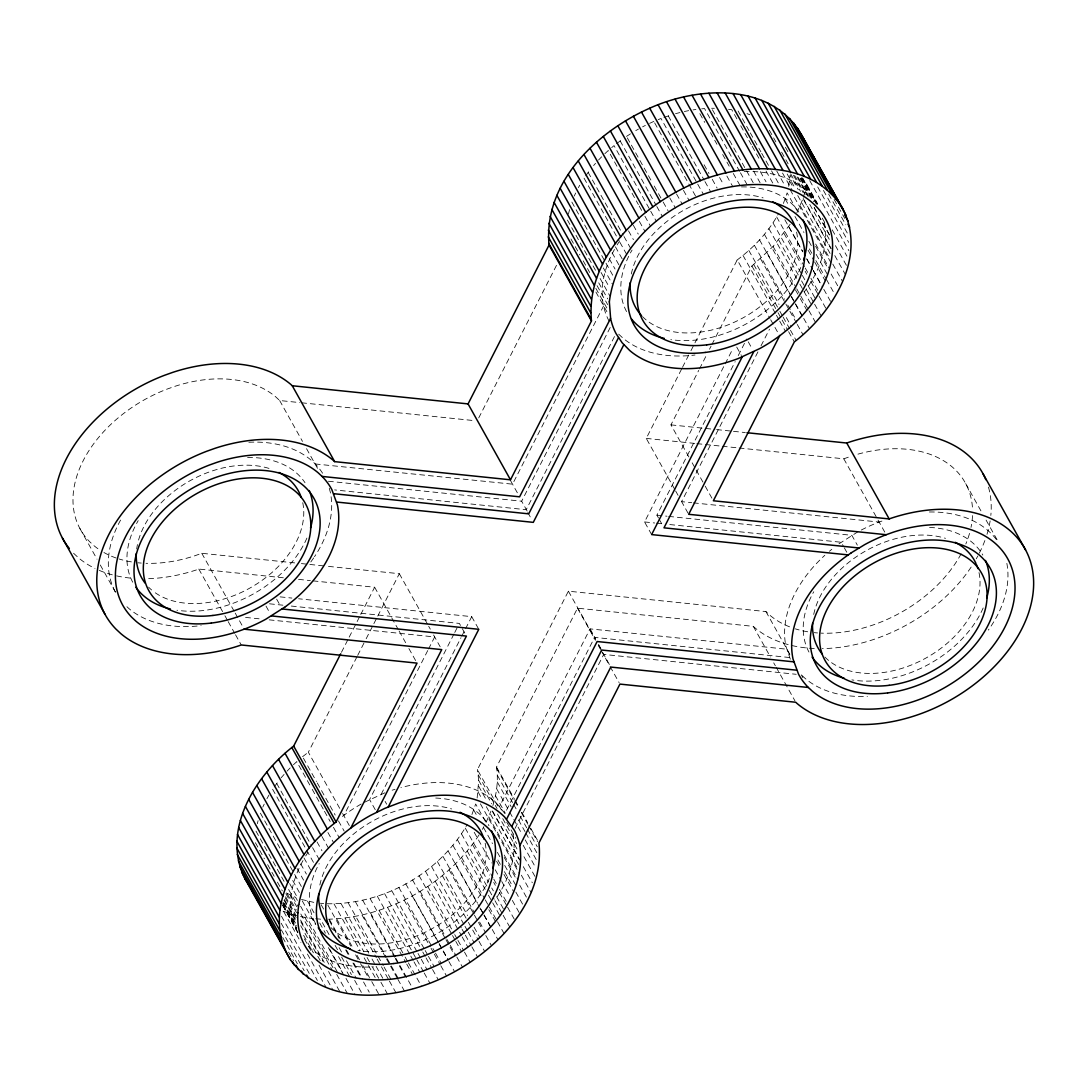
<?xml version="1.0" encoding="UTF-8"?>
<svg xmlns="http://www.w3.org/2000/svg" width="1088" height="1088" viewBox="0 0 1088 1088"><rect width="100%" height="100%" fill="white"/><g stroke="black" fill="none" stroke-linecap="round" stroke-linejoin="round"><path stroke-width="0.75" stroke-dasharray="5 3.75" d="M477.142 797.994L478.706 780.45L477.36 769.379M492.878 805.542C496.822 793.193 498.44 779.933 496.536 767.067L577.51 608.192L753.331 626.362L754.542 627.49A139.386 95.594 -29.2 0 0 789.997 645.075M831.014 262.806L788.596 186.905L790.119 175.114L798.279 189.706M803.434 197.268L807.65 180.486M257.353 823.698L258.087 820.692M568.439 214.118L569.554 209.617M471.934 814.545L475.674 803.991L486.268 822.963M783.401 203.47L787.127 192.902L797.735 211.888M486.078 822.419L490.96 811.172M796.878 212.745L802.985 198.682L830.715 248.295M262.779 807.133L264.207 804.127M574.246 196.044L575.661 193.038M341.469 652.297L348.418 638.67M349.18 637.16L359.978 615.985M360.754 614.462L374.639 587.234L312.079 580.774M356.918 656.907L308.339 752.216L341.795 812.056M357.694 655.398L365.405 640.261M366.166 638.751L373.116 625.138M373.878 623.628L376.965 617.576M377.74 616.066L399.323 573.702L326.726 566.209M478.734 417.914L557.382 263.609M427.734 650.57L344.026 815.198M428.509 649.046L434.67 636.956L269.212 619.847M453.995 633.964L369.594 799.571L376.652 812.219M454.757 632.454L457.83 626.43M527.15 511.047L521.655 501.201L611.442 325.054M381.154 794.335L460.972 637.731M461.734 636.235L464.807 630.21M465.569 628.701L471.716 616.651L298.602 598.767M614.475 336.546L526.211 509.714L334.628 489.913M789.548 626.81A119.462 81.926 -29.2 0 1 769.746 615.128L765.938 611.578L568.398 591.178L477.414 769.678L498.617 807.622M674.805 489.491L646.258 438.396L681.727 368.818M682.502 367.295L690.2 352.172M690.975 350.662L737.242 259.896L769.869 318.281M688.894 456.987L670.956 424.878L698.714 370.41M699.489 368.886L706.425 355.273M709.512 349.221L711.049 346.202M711.824 344.678L751.917 266.002L773.078 246.473L790.473 223.842M789.834 654.826L786.692 649.196L590.063 628.878L499.501 806.562L502.642 812.178M651.63 534.589L644.558 521.941L724.377 365.337M725.152 363.841L732.822 348.786M658.485 517.983L656.907 515.182L735.175 361.61M738.249 355.586L746.694 339.034M515.073 828.39L603.745 654.418L796.226 674.302M757.942 351.886L681.605 501.65L691.737 502.697M761.015 345.834L769.502 329.188M578.394 187.639L579.7 185.259M266.927 798.728L268.899 795.138M736.916 260.154C753.753 247.588 768.631 231.962 778.654 213.384M327.08 903.747C383.18 904.849 439.43 873.324 467.201 824.459M482.365 829.396L483.888 826.608M479.019 834.918C446.311 884.83 388.076 917.293 328.467 919.224M585.684 175.834L589.941 170.082M274.23 786.91L278.487 781.157M593.599 165.553L595.544 163.336M281.166 777.743L284.077 774.425M598.522 160.045L601.637 156.822M287.069 771.134L290.183 767.91M604.887 153.68L608.206 150.566L626.96 184.144M293.434 764.755L296.752 761.654L311.426 787.93M611.701 147.587L614.026 145.602L649.917 209.821M616.474 143.711L622.676 139.087M302.573 756.69L308.679 751.958M838.984 543.81L857.575 532.005A119.462 81.926 -29.2 0 1 878.764 522.199L884.639 520.105M626.484 136.394L630.428 133.878M635.759 130.628L638.479 129.064M642.6 126.847L645.374 125.406M649.59 123.379L653.834 121.407M658.145 119.653L661.014 118.47L696.905 182.689M384.894 792.798L363.718 802.618A119.462 81.926 -29.2 0 0 341.55 817.061M663.911 117.436L671.174 115.002M294.644 562.89L201.783 553.289L194.915 555.737A119.462 81.926 -29.2 0 1 146.037 563.312M283.342 577.796L198.818 569.065L196.629 569.854A139.386 95.594 -29.2 0 1 147.696 578.707M739.119 447.998L843.798 458.81L850.666 456.362M675.553 113.669L679.946 112.554M684.325 111.52L688.69 110.636M693.042 109.915L695.939 109.48M701.692 108.841L704.548 108.569L739.622 171.319M711.593 108.27L714.367 108.297M320.348 903.258L323.707 903.502M315.697 918.775L320.416 919.115L329.378 935.163M670.956 424.878L714.898 429.406M716.598 429.583L731.802 431.161M733.502 431.338L745.334 432.562M97.893 548.692A119.462 81.926 -29.2 0 1 93.473 545.251L89.461 541.511A119.462 81.926 -29.2 0 1 167.144 389.082L174.393 386.498A119.462 81.926 -29.2 0 1 275.835 396.97L279.643 400.52L299.907 402.614M301.594 402.791L473.81 420.58M646.258 438.396L695.218 443.455M696.905 443.632L703.664 444.339M705.35 444.502L720.555 446.08M722.242 446.257L737.433 447.821M693.423 502.874L879.145 522.063M328.399 481.236L521.655 501.201M656.907 515.182L666.998 516.215M668.671 516.392L851.85 535.323L857.344 545.156M644.558 521.941L654.65 522.988M656.322 523.151L663.054 523.858M669.773 524.552L841.201 542.259L843.554 546.475M301.403 563.584L308.149 564.278M309.835 564.454L325.04 566.032M298.561 579.374L310.393 580.598M280.119 596.863L291.883 598.074M269.47 603.799L282.921 605.186M291.312 606.057L459.367 623.424L464.862 633.257M789.562 657.533L594.619 637.391L504.846 813.538L497.61 804.454A119.462 81.926 -29.2 0 0 400.901 787.59M245.575 617.413L259.08 618.8M728.511 109.29L731.775 109.725L737.487 119.952M300.519 916.626L312.555 918.544L315.819 924.378M301.458 899.45L313.806 902.374M296.154 915.647L281.234 910.615M747.021 113.669L749.904 114.689M286.362 892.962L295.678 897.423L299.758 904.713M618.664 334.152L622.69 337.892A119.462 81.926 -29.2 0 0 695.001 355.014M802.237 675.716L805.093 678.382A119.462 81.926 -29.2 0 0 867.408 696.347M315.207 463.964L512.543 484.174L603.568 305.973M73.576 553.248L78.268 557.627A139.386 95.594 -29.2 0 0 94.996 568.453M126.929 606.723L128.833 608.505A119.462 81.926 -29.2 0 0 201.13 625.614M308.38 946.315L311.236 948.981A119.462 81.926 -29.2 0 0 373.551 966.946M834.129 199.43L844.737 218.402M828.662 194.113L845.798 224.767M823.466 190.454L848.749 235.688M817.7 186.932L848.694 242.393M809.744 180.635L848.898 250.689M806.956 184.647L817.55 203.619M832.238 229.894L846.926 256.156M785.427 147.261L787.875 151.64M802.55 177.915L817.55 204.408M802.726 178.609L816.585 203.415M801.815 177.956L816.49 204.231M801.312 177.834L814.354 201.185M800.646 178.282L813.688 201.634M800.238 178.731L812.478 200.627M822.27 218.144L825.52 223.978M798.252 177.453L809.662 197.88M797.069 176.895L807.677 195.867M814.205 207.536L829.695 235.28M805.242 191.638L807.677 196.017M814.205 207.699L829.709 235.43M835.421 245.643L847.647 267.539M769.366 130.234L775.894 141.916M781.606 152.13L788.12 163.798M794.648 175.481L805.256 194.453M793.424 175.209L803.216 192.726M809.744 204.394L829.314 239.428M965.695 483.589L982.002 512.774M986.082 520.078L998.322 541.96M790.677 173.835L800.469 191.352M803.175 198.465L832.538 251.015M834.795 255.598L845.39 274.57M787.182 173.998L795.342 188.605M789.589 180.975L793.669 188.265M797.749 195.568L831.191 255.408M782.53 173.06L792.322 190.577M800.183 205.714L829.559 258.264M832.81 264.098L842.602 281.615M776.764 171.034L784.91 185.626M815.674 243.998L829.546 268.804M815.633 246.31L827.873 268.206M831.137 274.04L837.665 285.722M738.086 111.003L749.496 131.43M750.312 132.899L760.92 151.871M761.736 153.326L770.712 169.388M771.528 170.843L779.674 185.436M785.196 198.941L789.262 206.23M794.974 216.458L803.95 232.506M808.846 241.264L812.11 247.098M816.19 254.402L827.601 274.829M740.751 125.786L748.082 138.924M748.898 140.379L751.346 144.758M752.162 146.214L760.322 160.82M766.034 171.034L774.194 185.626M809.377 248.894L811.825 253.273M815.891 260.576L825.683 278.093M826.499 279.548L833.843 292.686M808.085 250.226L813.797 260.44M814.613 261.895L825.221 280.867M760.308 171.605L766.02 181.818M788.746 226.59L802.618 251.41M806.698 258.699L812.41 268.926M813.226 270.382L820.556 283.519M823.82 289.354L831.164 302.491M784.856 219.749L802.794 251.858M806.874 259.162L812.586 269.375M813.402 270.83L822.378 286.892M753.576 171.115L760.104 182.798M776.682 216.961L804.426 266.587M805.242 268.042L807.69 272.422M810.941 278.27L819.101 292.862M783.972 233.376L801.094 264.017M805.174 271.32L806.806 274.23M810.886 281.534L818.23 294.671M819.046 296.126L826.39 309.264M712.409 109.725L745.865 169.565M746.667 171.02L753.195 182.702M772.997 222.863L801.543 273.945M802.359 275.414L804.807 279.793M808.071 285.627L815.415 298.765M778.736 239.999L798.306 275.033M801.57 280.867L805.65 288.17M806.466 289.626L813.81 302.763M814.626 304.218L821.154 315.901M740.438 172.788L746.966 184.457M768.903 228.67L796.634 278.297M799.898 284.131L803.162 289.979M803.978 291.434L811.308 304.572M699.842 113.642L704.738 122.4M710.45 132.614L716.965 144.282M722.677 154.51L729.205 166.178M733.285 173.482L739.813 185.15M773.078 246.473L795.913 287.341M796.729 288.796L799.993 294.63M800.809 296.086L808.153 309.223M808.969 310.692L815.483 322.361M764.415 234.355L794.594 288.361M795.41 289.816L799.49 297.119M800.306 298.574L806.834 310.257M726.866 176.025L732.564 186.238M767.013 252.742L790.663 295.066M791.479 296.521L794.743 302.355M795.559 303.824L802.903 316.962M803.719 318.417L809.418 328.63M759.56 239.904L790.554 295.365M791.37 296.82L794.634 302.654M795.45 304.123L801.978 315.792M719.576 177.494L723.642 184.797M754.365 245.276L784.543 299.268M787.807 305.116L796.783 321.164M760.566 258.781L785.033 302.573M785.849 304.028L789.113 309.862M789.929 311.318L796.457 323M797.273 324.455L802.971 334.669M704.099 164.75L708.995 173.509M712.259 179.343L717.155 188.102M748.83 250.458L779.022 304.45M786.352 317.587L791.248 326.346M753.766 264.574L779.049 309.822M779.865 311.277L782.313 315.656M783.129 317.125L789.657 328.794M790.473 330.249L796.185 340.476M668.263 115.886L704.154 180.105M704.97 181.574L710.682 191.787M751.917 266.002L777.213 311.25M778.029 312.705L781.293 318.553M782.109 320.008L787.807 330.222M788.623 331.677L794.335 341.904M743.009 255.422L775.635 313.806M776.451 315.262L778.899 319.641M779.715 321.096L785.427 331.31M697.721 184.158L703.419 194.371M770.685 319.736L779.661 335.784M843.798 458.81L877.254 518.65M878.057 520.118L886.217 534.711M654.65 122.876L696.252 197.309M683.468 190.359L689.18 200.586M676.532 193.963L682.244 204.177M669.759 197.866L675.471 208.094M748.258 341.836L752.189 348.867M627.3 137.85L630.564 143.698M631.38 145.153L650.95 180.186M654.214 186.021L662.374 200.614M663.19 202.069L668.086 210.827M736.698 347.072L741.404 355.504M620.133 140.869L656.023 205.088M656.839 206.557L662.551 216.77M844.342 547.876L848.273 554.907M650.733 211.276L656.445 221.503M627.776 185.599L638.384 204.571M639.2 206.026L641.648 210.406M644.912 216.254L650.624 226.467M639.39 221.435L645.102 231.649M633.366 225.338L638.262 234.097M628.524 230.887L633.42 239.646M588.146 172.353L623.22 235.103M624.036 236.572L630.564 248.241M584.052 178.16L619.126 240.91M619.942 242.379L626.457 254.048M615.427 246.813L622.771 259.95M612.15 252.783L619.494 265.921M609.321 258.808L615.033 269.022M571.853 202.082L614.271 277.984M603.364 267.961L612.326 284.009M601.079 272.49L609.226 287.082M567.446 220.048L596.809 272.598M600.073 278.433L609.865 295.95M598.74 282.826L607.702 298.887M570.955 238.952L579.931 255M583.195 260.848L589.723 272.517M597.054 285.654L607.662 304.626M595.857 288.347L608.097 310.243M692.158 462.822L695.422 468.656M696.238 470.111L704.398 484.718M705.214 486.173L713.361 500.766M595.911 292.046L608.233 314.106M765.938 611.578L790.405 655.37M801.285 674.832L802.862 677.634M753.331 626.362L770.454 657.016M773.718 662.85L775.35 665.774M776.166 667.23L794.92 700.794M675.621 490.946L678.069 495.326M681.333 501.16L688.677 514.298M659.274 519.398L662.415 525.014M510.639 480.774L518.038 494.02M527.789 512.53L531.719 519.547M590.063 628.878L595.558 638.724M598.55 644.422L600.902 648.638M568.398 591.178L595.313 639.336M598.577 645.17L601.841 651.018M602.657 652.474L610.803 667.066M577.51 608.192L595.462 640.302M598.726 646.15L600.358 649.06M601.174 650.515L609.321 665.122M610.137 666.577L619.113 682.625M471.716 616.651L478.788 629.299M399.323 573.702L427.87 624.784M428.686 626.253L430.318 629.163M433.582 634.998L440.178 646.789M496.536 767.067L514.488 799.177M515.304 800.632L518.568 806.466M521.832 812.301L527.544 822.528M530.808 828.362L537.322 840.031M496.822 768.713L513.944 799.354M514.76 800.822L518.024 806.657M521.288 812.491L527.816 824.174M528.632 825.629L537.608 841.69M497.325 775.254L512.815 802.985M513.631 804.454L516.895 810.288M520.159 816.122L526.687 827.805M527.503 829.26L537.295 846.777M497.27 781.959L511.142 806.779M518.473 819.917L525.001 831.586M525.817 833.041L537.241 853.482M279.643 400.52L302.478 441.388M306.558 448.691L318.92 470.791M496.658 788.8L508.898 810.682M509.714 812.151L512.978 817.986M513.794 819.441L521.941 834.047M525.205 839.882L537.445 861.778M495.489 795.722L505.281 813.239M523.233 845.349L535.459 867.245M506.777 822.215L515.753 838.277M374.639 587.234L398.29 629.558M399.106 631.013L405.634 642.695M408.898 648.53L417.044 663.122M478.271 774.833L497.039 808.561M502.738 818.625L516.623 843.594M523.954 856.718L536.194 878.614M478.706 780.45L491.762 803.801M497.461 814.028L517.861 850.503M478.666 786.202L486.812 800.795M492.524 811.009L521.07 862.09M492.334 811.213L519.262 859.384M523.328 866.674L532.304 882.735M478.135 792.05L482.215 799.354M486.295 806.643L519.738 866.483M488.73 816.802L518.092 869.339M521.356 875.187L531.148 892.69M480.406 803.828L519.561 873.882M504.22 855.073L518.078 879.879M504.179 857.385L516.419 879.281M519.683 885.115L527.83 899.722M473.729 810.016L477.809 817.319M483.521 827.533L492.497 843.594M497.393 852.353L500.657 858.187M504.723 865.477L516.147 885.918M497.91 859.982L500.358 864.362M504.438 871.651L512.598 886.258M515.862 892.092L524.022 906.685M496.631 861.302L500.711 868.605M503.975 874.439L513.754 891.956M474.218 832.293L491.341 862.947M495.23 869.788L501.133 880.45M501.758 881.457L509.293 895.057M512.366 900.442L519.71 913.566M465.229 828.05L492.959 877.676M493.775 879.131L496.223 883.51M499.487 889.345L507.647 903.938M472.505 844.451L489.641 875.106M493.721 882.395L495.353 885.319M499.433 892.622L506.763 905.746M507.579 907.215L514.923 920.353M461.543 833.952L488.458 882.11M491.722 887.958L493.354 890.868M496.618 896.702L503.948 909.84M467.282 851.088L488.485 889.032M489.301 890.487L494.197 899.246M495.013 900.714L502.357 913.838M503.173 915.307L509.701 926.976M457.436 839.759L485.18 889.386M488.43 895.22L499.854 915.647M461.611 857.548L484.459 898.416M485.275 899.871L488.539 905.719M489.355 907.174L496.686 920.312M497.502 921.767L504.03 933.45M452.962 845.444L481.508 896.526M488.852 909.663L495.366 921.332M455.546 863.818L477.578 903.23M480.842 909.065L483.29 913.444M484.106 914.899L491.436 928.037M492.252 929.492L497.964 939.719M448.106 850.979L479.101 906.44M479.917 907.909L483.181 913.743M483.997 915.198L490.525 926.881M442.898 856.351L474.722 913.281M479.604 922.026L485.316 932.253M449.099 869.87L473.579 913.648M474.395 915.103L477.659 920.951M478.475 922.406L482.542 929.71M485.806 935.544L491.518 945.758M437.376 861.533L467.554 915.538M474.082 927.207L479.794 937.434M442.313 875.663L467.595 920.897M468.411 922.366L478.203 939.882M479.019 941.338L484.718 951.551M431.555 866.497L464.182 924.882M464.998 926.337L467.446 930.716M468.262 932.185L473.974 942.398M435.186 881.185L461.285 927.887M462.101 929.342L464.549 933.722M465.365 935.177L471.077 945.39M471.893 946.859L477.605 957.073M276.651 599.148L280.582 606.179M425.449 871.23L461.339 935.449M462.155 936.918L467.867 947.131M385.084 801.366L386.648 804.168M427.774 886.407L453.886 933.11M454.702 934.565L457.137 938.944M457.953 940.399L463.665 950.613M464.481 952.082L470.193 962.295M419.098 875.704L451.724 934.089M452.54 935.544L454.988 939.923M455.804 941.392L461.516 951.606M266.002 606.084L269.933 613.115M420.104 891.303L446.216 938.006M447.032 939.461L449.466 943.84M450.282 945.309L455.994 955.522M456.81 956.978L462.522 967.191M412.529 879.906L445.155 938.291M445.971 939.746L449.235 945.594M450.051 947.05L454.947 955.808M405.756 883.823L438.382 942.194M439.198 943.663L442.462 949.498M443.278 950.953L448.174 959.711M412.216 895.859L438.314 942.562M439.13 944.03L442.394 949.865M443.21 951.32L448.106 960.078M448.922 961.547L454.621 971.761M398.82 887.414L434.71 951.633M435.526 953.102L441.238 963.315M404.124 900.062L430.222 946.764M431.038 948.233L433.486 952.612M434.302 954.067L440.014 964.281M440.83 965.736L446.529 975.963M391.748 890.691L424.374 949.076M425.19 950.531L427.638 954.91M428.454 956.379L434.166 966.593M201.783 553.289L234.41 611.674M235.226 613.129L244.202 629.19M395.869 903.883L421.967 950.586M422.783 952.054L425.231 956.434M426.047 957.889L431.759 968.102M432.575 969.558L438.287 979.785M342.611 813.511L350.758 828.104M384.581 893.629L417.207 952.014M418.023 953.469L420.471 957.848M421.287 959.303L426.986 969.53M198.818 569.065L224.114 614.312M224.917 615.767L227.365 620.146M228.181 621.615L234.709 633.284M235.525 634.753L241.237 644.966M387.491 907.31L416.051 958.392M416.867 959.847L423.382 971.53M424.198 972.985L429.91 983.212M303.389 758.146L316.445 781.497M317.261 782.952L335.199 815.062M338.463 820.91L344.175 831.123M377.318 896.213L409.945 954.598M410.761 956.053L413.209 960.432M414.025 961.887L419.737 972.114M312.242 789.385L323.666 809.812M324.482 811.281L330.194 821.494M333.458 827.329L339.17 837.542M379.032 910.33L404.328 955.577M405.13 957.032L407.578 961.411M408.394 962.866L421.45 986.218M370.029 898.443L405.919 962.662M406.735 964.118L412.447 974.331M327.923 832.51L333.635 842.724M370.518 912.927L394.998 956.706M395.814 958.161L399.078 964.009M399.894 965.464L412.937 988.815M362.726 900.293L394.536 957.209M395.352 958.664L398.616 964.512M399.432 965.967L405.13 976.181M321.912 836.427L328.44 848.096M355.436 901.762L386.43 957.222M387.246 958.678L390.51 964.526M391.326 965.981L397.841 977.65M361.991 915.076L385.655 957.399M386.471 958.868L389.735 964.702M390.551 966.158L397.066 977.84M397.882 979.295L404.41 990.978M317.057 841.962L321.953 850.721M348.187 902.85L383.262 965.6M384.078 967.069L390.606 978.738M353.491 916.79L376.326 957.658M377.142 959.126L388.566 979.554M389.382 981.009L395.91 992.691M276.692 783.428L311.766 846.192M312.582 847.647L319.097 859.33M341.034 903.543L368.764 953.156M372.028 959.004L375.292 964.838M376.108 966.294L383.452 979.431M345.046 918.068L363.8 951.633M367.064 957.467L371.144 964.77M371.96 966.226L380.12 980.818M380.936 982.287L387.464 993.956M272.585 789.235L315.003 865.137M333.989 903.842L360.087 950.545M364.167 957.848L376.407 979.73M303.974 857.902L311.318 871.039M336.695 918.87L353.002 948.056M357.082 955.359L359.53 959.738M362.794 965.573L370.954 980.166M371.77 981.634L379.114 994.772M327.896 905.202L350.73 946.07M355.626 954.829L359.706 962.132M360.522 963.587L369.498 979.635M300.696 863.872L306.408 874.086M321.164 904.713L323.612 909.092M329.324 919.306L340.734 939.746M346.446 949.96L349.71 955.794M353.79 963.098L362.766 979.146M329.283 920.679L339.075 938.196M345.603 949.878L348.867 955.713M352.934 963.002L360.278 976.14M363.542 981.988L369.254 992.202M297.038 868.428L303.566 880.11M339.102 947.621L341.55 952M346.433 960.758L356.225 978.275M335.09 945.377L337.538 949.756M341.618 957.059L351.41 974.576M354.674 980.41L362.834 995.003M260.399 813.171L293.842 873.011M294.658 874.466L302.804 889.059M307.51 901.109L314.024 912.778M319.736 922.991L325.448 933.218M338.504 956.57L349.914 976.997M292.713 880.491L300.873 895.098M329.678 949.185L342.734 972.55M345.998 978.384L354.974 994.432M302.274 900.905L315.316 924.256M328.372 947.607L343.862 975.351M289.612 883.578L297.772 898.171M300.574 906.182L338.096 973.311M304.926 917.51L333.486 968.592M336.736 974.44L347.344 993.412M255.993 831.137L285.355 883.674M288.619 889.508L298.411 907.025M290.224 895.016L296.738 906.698M300.818 914.002L331.813 969.462M287.273 893.914L296.249 909.962M285.899 893.724L296.507 912.696M300.574 919.999L324.238 962.322M300.832 921.862L322.864 961.275M328.562 971.489L339.986 991.93M79.9 528.523L97.022 559.164M100.286 565.012L115.79 592.742M255.422 842.738L264.398 858.786M267.662 864.634L274.176 876.302M277.44 882.137L282.336 890.895M285.6 896.743L296.208 915.715M285.192 897.926L296.616 918.354M300.696 925.657L320.266 960.677M284.403 899.436L296.643 921.318M284.036 900.334L296.276 922.23M303.62 935.354L313.412 952.87M284.498 903.421L296.738 925.317M304.382 938.917L310.91 950.586M319.056 965.178L332.928 989.998M283.274 902.414L296.33 925.766M282.622 902.863L296.48 927.67M282.934 904.21L296.793 929.016M282.839 905.012L296.698 929.832M283.002 905.706L296.861 930.526M282.69 905.488L298.194 933.218M283.778 911.73L300.914 942.385M307.428 954.054L326.196 987.632M281.479 916.232L317.37 980.451M281.194 923.236L310.57 975.773M281.33 929.832L304.164 970.7M282.703 937.502L297.391 963.778M288.619 952.109L293.502 960.867M790.35 659.219L785.971 646.449A119.462 81.926 -29.2 0 1 824.826 555.315M329.27 488.199L330.303 492.157A119.462 81.926 -29.2 0 1 314.486 556.716M130.152 578.068A139.386 95.594 -29.2 0 1 116.62 575.878M112.309 574.831A139.386 95.594 -29.2 0 1 98.777 570.18M857.956 454.145A119.462 81.926 -29.2 0 1 972.563 509.85M972.522 515.59A119.462 81.926 -29.2 0 1 970.999 527.394M969.53 533.392A119.462 81.926 -29.2 0 1 965.845 543.946M961.112 553.86A119.462 81.926 -29.2 0 1 820.937 633.134M817.55 632.944A119.462 81.926 -29.2 0 1 814.205 632.645M807.677 631.774A119.462 81.926 -29.2 0 1 795.314 628.85M141.29 563.067A119.462 81.926 -29.2 0 1 137.945 562.782M131.403 561.898A119.462 81.926 -29.2 0 1 119.054 558.974M116.13 558.008A119.462 81.926 -29.2 0 1 103.931 552.514M988.462 487.098A139.386 95.594 -29.2 0 1 990.828 515.44M990.121 520.948A139.386 95.594 -29.2 0 1 986.802 534.929M984.871 540.559A139.386 95.594 -29.2 0 1 979.282 553.221M977.813 556.009A139.386 95.594 -29.2 0 1 976.262 558.797M971.149 567.079A139.386 95.594 -29.2 0 1 822.338 648.611M814.273 648.502A139.386 95.594 -29.2 0 1 791.438 645.429M1006.849 563.366A119.462 81.926 -29.2 0 1 988.339 630.088M829.423 551.29A119.462 81.926 -29.2 0 1 831.776 549.331M929.356 511.986A119.462 81.926 -29.2 0 1 998.281 542.232M313.698 557.886A119.462 81.926 -29.2 0 1 310.379 562.523M115.246 591.763A119.462 81.926 -29.2 0 1 121.842 517.902M248.866 442.245A119.462 81.926 -29.2 0 1 324.129 475.782M512.978 833.979A119.462 81.926 -29.2 0 1 496.89 897.192M297.65 932.239A119.462 81.926 -29.2 0 1 304.246 858.391M305.674 856.011A119.462 81.926 -29.2 0 1 307.931 852.489M392.156 790.214A119.462 81.926 -29.2 0 1 395.066 789.29M824.432 222.89A119.462 81.926 -29.2 0 1 804.25 291.924M609.103 321.164A119.462 81.926 -29.2 0 1 615.699 247.302M617.127 244.936A119.462 81.926 -29.2 0 1 619.398 241.4M744.138 171.578A119.462 81.926 -29.2 0 1 817.306 204.027M302.736 502.71A89.597 61.445 -29.2 0 1 252.43 586.609A89.597 61.445 -29.2 0 1 152.687 590.852M151.626 589.968A89.597 61.445 -29.2 0 1 148.607 587.153M136.694 549.018A89.597 61.445 -29.2 0 1 137.455 544.558M138.557 540.07A89.597 61.445 -29.2 0 1 272.122 469.458M306.898 538.084A99.552 68.272 -29.2 0 1 176.977 610.232M132.709 582.202A99.552 68.272 -29.2 0 1 138.203 520.649M247.574 457.49A99.552 68.272 -29.2 0 1 305.007 482.691M796.593 232.098A89.597 61.445 -29.2 0 1 742.886 317.927A89.597 61.445 -29.2 0 1 642.464 316.554M631.312 273.958A89.597 61.445 -29.2 0 1 763.069 197.866M800.768 267.471A99.552 68.272 -29.2 0 1 670.834 339.619M626.566 311.59A99.552 68.272 -29.2 0 1 632.06 250.05M741.431 186.891A99.552 68.272 -29.2 0 1 798.878 212.092M485.139 843.186A89.597 61.445 -29.2 0 1 434.833 927.085A89.597 61.445 -29.2 0 1 335.09 931.328M334.03 930.444A89.597 61.445 -29.2 0 1 331.01 927.629M319.858 885.034A89.597 61.445 -29.2 0 1 451.615 808.942M489.314 878.56A99.552 68.272 -29.2 0 1 358.034 950.49M315.112 922.678A99.552 68.272 -29.2 0 1 319.192 863.614M435.73 798.048A99.552 68.272 -29.2 0 1 488.988 825.697M978.996 572.574A89.597 61.445 -29.2 0 1 925.29 658.403A89.597 61.445 -29.2 0 1 824.867 657.03M813.715 614.434A89.597 61.445 -29.2 0 1 945.486 538.342M983.171 607.961A99.552 68.272 -29.2 0 1 851.89 679.891M808.969 652.066A99.552 68.272 -29.2 0 1 813.756 591.763M929.587 527.435A99.552 68.272 -29.2 0 1 982.845 555.098"/><path stroke-width="1.5" d="M290.455 959.834C260.549 911.431 296.154 852.217 336.083 821.998L417.044 663.122L241.237 644.966L239.047 645.742A139.386 95.594 -29.2 0 1 120.686 633.515L115.994 629.136A139.386 95.594 -29.2 0 1 206.638 451.289L215.098 448.283A139.386 95.594 -29.2 0 1 333.458 460.51L334.669 461.638L510.49 479.808L591.464 320.933L549.046 245.045C543.252 182.512 596.741 131.648 649.713 108.215C697.598 86.442 770.209 82.117 800.754 133.538L843.173 209.426C867.041 257.883 832.701 312.365 794.335 341.904L713.361 500.766L889.182 518.935L891.371 518.146A139.386 95.594 -29.2 0 1 1021.7 629.109A139.386 95.594 -29.2 0 1 796.96 703.392L795.736 702.25L619.929 684.094L538.954 842.955C544.789 902.224 495.91 951.429 446.529 975.963C398.562 1000.022 326.332 1008.331 290.455 959.834L244.827 878.574C220.959 830.117 255.299 775.635 293.665 746.096L340.707 653.806M591.464 320.933C585.657 258.4 639.159 207.55 692.131 184.117C740.017 162.33 812.627 158.005 843.173 209.426M510.49 479.808L468.071 403.906L549.046 245.045M350.758 828.104L441.742 649.604L244.202 629.19M610.586 318.322L519.602 496.822L322.062 476.422M376.652 812.219L466.439 636.072L271.497 615.93M618.501 337.702L528.727 513.849L333.798 493.707M388.226 806.983L478.788 629.299L282.146 608.981M623.846 344.678L533.283 522.362L336.654 502.044M506.573 819.21L597.135 641.526L793.764 661.844M742.193 356.905L651.63 534.589L848.273 554.907M511.904 826.186L601.691 650.039L796.62 670.181M753.753 351.682L663.979 527.83L858.922 547.971M519.833 845.566L610.803 667.066L808.357 687.48M779.661 335.784L688.677 514.298L886.217 534.711M747.021 432.725L846.763 443.034L848.953 442.258A139.386 95.594 -29.2 0 1 985.85 479.672M69.36 548.515A139.386 95.594 -29.2 0 1 164.22 375.401L172.693 372.382A139.386 95.594 -29.2 0 1 291.04 384.608L292.264 385.75L468.071 403.906M251.763 888.991L244.827 878.574M797.545 128.166L839.95 204.068M800.754 133.538L845.866 215.084M793.818 123.107L836.237 199.009M844.75 215.166L848.014 221M789.602 118.388L832.021 194.276M848.001 224.237L849.633 227.161M784.91 114.009L827.315 189.897M779.756 109.997L822.174 185.898M983.158 474.014L1025.576 549.902M774.18 106.379L816.585 182.281M768.182 103.17L810.601 179.071M761.804 100.368L804.222 176.27M755.072 98.002L797.49 173.903M748.014 96.07L790.432 171.972M740.656 94.588L783.074 170.49M733.026 93.568L775.445 169.456M725.166 92.997L767.584 168.885M717.114 92.888L759.533 168.776M708.886 93.228L751.305 169.13M700.536 94.044L742.954 169.932M692.09 95.309L734.509 171.21M683.59 97.022L726.009 172.924M675.063 99.185L717.482 175.073M666.55 101.782L708.968 177.67M658.09 104.788L700.509 180.69M846.763 443.034L889.182 518.935M649.713 108.215L692.131 184.117M641.471 112.037L683.876 187.938M633.379 116.239L675.784 192.141M625.478 120.809L667.896 196.697M617.807 125.705L660.226 201.593M610.395 130.927L652.814 206.815M603.282 136.449L645.687 212.337M596.482 142.242L638.901 218.13M590.036 148.281L632.454 224.182M583.97 154.55L626.389 230.452M578.299 161.024L620.718 236.912M573.077 167.647L615.495 243.549M568.29 174.434L610.708 250.322M563.978 181.315L606.397 257.203M560.17 188.278L602.575 264.18M556.852 195.31L599.27 271.198M554.064 202.341L596.482 278.242M551.806 209.386L594.225 285.274M550.093 216.376L592.511 292.278M548.923 223.312L591.342 299.2M548.311 230.139L590.73 306.041M548.257 236.844L590.675 312.746M548.774 243.399L591.178 319.287M292.264 385.75L334.669 461.638M293.665 746.096L336.083 821.998M291.815 747.524L334.234 823.426M285.029 753.331L327.434 829.219M278.582 759.37L320.987 835.258M272.517 765.639L314.922 841.527M266.846 772.099L309.264 848.001M261.61 778.736L304.028 854.624M256.836 785.509L299.254 861.41M252.525 792.39L294.943 868.292M248.703 799.367L291.122 875.255M245.398 806.385L287.817 882.286M242.61 813.43L285.015 889.318M240.353 820.461L282.758 896.362M238.639 827.465L281.044 903.353M237.47 834.387L279.888 910.289M236.858 841.228L279.276 917.116M236.803 847.933L279.222 923.821M62.424 538.098L104.842 613.986M306.612 975.079L308.244 978.003M237.306 854.474L279.725 930.376M301.458 971.081L303.09 973.991M238.367 860.839L280.786 936.741M295.95 965.233L298.398 969.612M239.986 867L282.404 942.888M292.55 961.969L294.182 964.893M242.134 872.916L284.553 948.804M803.447 139.196L805.066 143.63M278.95 472.45A89.597 61.445 -29.2 0 1 301.267 497.461M145.058 583.059A89.597 61.445 -29.2 0 1 136.313 553.411M309.237 490.566A99.552 68.272 -29.2 0 1 310.515 528.02M170.367 608.954A99.552 68.272 -29.2 0 1 135.85 587.262M772.82 201.851A89.597 61.445 -29.2 0 1 795.138 226.862M641.526 315.561A89.597 61.445 -29.2 0 1 630.17 282.798M803.094 219.966A99.552 68.272 -29.2 0 1 804.712 256.17M804.372 257.421A99.552 68.272 -29.2 0 1 803.61 259.937M664.238 338.354A99.552 68.272 -29.2 0 1 631.516 319.042M460.047 812.274A89.597 61.445 -29.2 0 1 484.092 839.229M328.304 924.596A89.597 61.445 -29.2 0 1 318.716 893.887M491.64 831.042A99.552 68.272 -29.2 0 1 492.918 868.51M350.227 948.777A99.552 68.272 -29.2 0 1 318.254 927.738M955.223 542.327A89.597 61.445 -29.2 0 1 976.031 563.584M976.575 564.822A89.597 61.445 -29.2 0 1 977.962 568.616M822.161 653.983A89.597 61.445 -29.2 0 1 812.573 623.274M985.497 560.442A99.552 68.272 -29.2 0 1 986.775 597.897M844.084 678.178A99.552 68.272 -29.2 0 1 812.11 657.138M297.881 912.886C294.195 976.385 373.062 991.304 419.737 972.114C472.26 954.502 528.265 905.814 519.778 845.281A119.462 81.926 -29.2 0 0 514.243 830.09L504.682 817.102A119.462 81.926 -29.2 0 0 399.214 802.862L384.785 808.384L370.79 815.266A119.462 81.926 -29.2 0 0 351.084 827.846C323.911 848.15 300.247 877.88 297.881 912.886M609.334 301.798L610.64 318.621A119.462 81.926 -29.2 0 0 616.175 333.812L622.118 342.747L629.762 350.554A119.462 81.926 -29.2 0 0 738.453 358.442L759.628 348.636A119.462 81.926 -29.2 0 0 779.321 336.042C807.894 314.731 833.014 282.472 832.578 245.262C832.66 213.547 804.195 189.217 774.194 185.626C702.358 176.324 618.868 226.889 609.334 301.798M285.464 606.655L265.771 619.235A119.462 81.926 -29.2 0 1 244.582 629.054L237.334 631.638A119.462 81.926 -29.2 0 1 135.891 621.153L131.879 617.399A119.462 81.926 -29.2 0 1 209.562 464.97L216.811 462.386A119.462 81.926 -29.2 0 1 318.254 472.872L322.279 476.626A119.462 81.926 -29.2 0 1 331.84 489.614L337.375 504.805A119.462 81.926 -29.2 0 1 285.464 606.655M851.306 552.772L844.954 557.246A119.462 81.926 -29.2 0 0 793.043 659.097L798.578 674.288A119.462 81.926 -29.2 0 0 808.139 687.276L812.165 691.03A119.462 81.926 -29.2 0 0 1004.782 627.368A119.462 81.926 -29.2 0 0 893.085 532.263L885.836 534.847A119.462 81.926 -29.2 0 0 864.647 544.653L851.306 552.772M211.344 623.057A99.552 68.272 -29.2 0 0 314.378 499.174A99.552 68.272 -29.2 0 0 155.502 518.799A99.552 68.272 -29.2 0 0 211.344 623.057M212.922 615.454A89.597 61.445 -29.2 0 0 305.646 503.962A89.597 61.445 -29.2 0 0 162.656 521.628A89.597 61.445 -29.2 0 0 212.922 615.454M705.214 352.444A99.552 68.272 -29.2 0 0 808.234 228.575A99.552 68.272 -29.2 0 0 649.359 248.2A99.552 68.272 -29.2 0 0 705.214 352.444M706.778 344.842A89.597 61.445 -29.2 0 0 799.503 233.349A89.597 61.445 -29.2 0 0 656.513 251.015A89.597 61.445 -29.2 0 0 706.778 344.842M393.747 963.533A99.552 68.272 -29.2 0 0 496.781 839.65A99.552 68.272 -29.2 0 0 337.906 859.275A99.552 68.272 -29.2 0 0 393.747 963.533M395.325 955.93A89.597 61.445 -29.2 0 0 488.05 844.438A89.597 61.445 -29.2 0 0 345.059 862.104A89.597 61.445 -29.2 0 0 395.325 955.93M887.618 692.92A99.552 68.272 -29.2 0 0 990.651 569.051A99.552 68.272 -29.2 0 0 831.762 588.676A99.552 68.272 -29.2 0 0 887.618 692.92M889.182 685.318A89.597 61.445 -29.2 0 0 981.92 573.825A89.597 61.445 -29.2 0 0 838.916 591.491A89.597 61.445 -29.2 0 0 889.182 685.318"/></g></svg>
